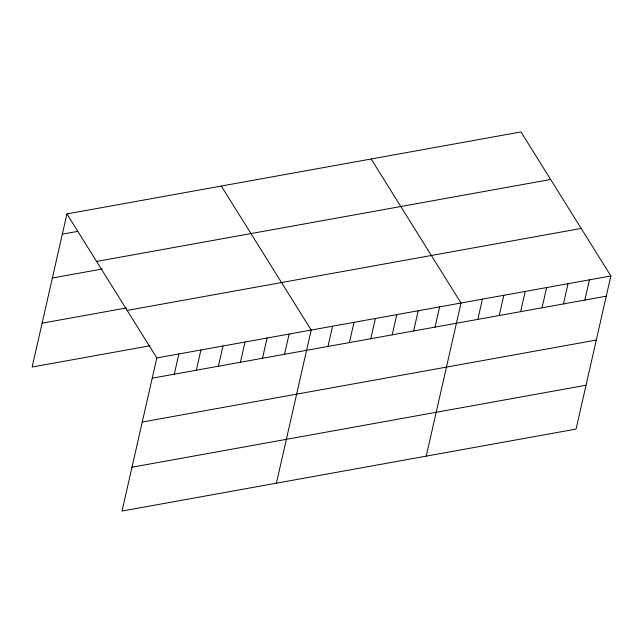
<?xml version="1.0" encoding="UTF-8"?>
<svg xmlns="http://www.w3.org/2000/svg" width="643" height="643" viewBox="0 0 643 643"><rect width="100%" height="100%" fill="white"/><g stroke="black" fill="none" stroke-linecap="round" stroke-linejoin="round"><path stroke-width="0.96" d="M66.936 213.918L156.82 357.942L122.025 511.064L576.064 429.082L610.85 275.968L520.975 131.936L66.936 213.918L32.15 367.032L150.084 345.741M174.269 374.194L178.867 353.963M196.324 370.215L200.921 349.985M218.379 366.229L222.976 345.998M240.434 362.25L245.031 342.02M262.489 358.272L267.078 338.033M284.536 354.285L289.133 334.055M276.402 483.19L311.188 330.076L221.313 186.044M327.994 346.44L332.592 326.21M349.398 342.574L353.996 322.344M370.802 338.708L375.399 318.478M392.206 334.842L396.803 314.612M413.61 330.984L418.207 310.746M435.022 327.118L439.611 306.888M426.229 456.136L461.015 303.022L371.14 158.99M477.829 319.386L482.427 299.156M499.233 315.52L503.831 295.29M520.637 311.654L525.235 291.424M542.041 307.796L546.638 287.558M563.445 303.93L568.042 283.7M584.849 300.064L589.446 279.834M62.339 234.148L77.682 231.376M96.595 261.444L550.633 179.469M52.38 278.001L102.237 268.999M42.116 323.18L126.486 307.949M127.153 310.416L581.192 228.434M156.82 357.942L610.85 275.968M152.222 378.18L606.253 296.198M142.256 422.033L596.294 340.051M131.992 467.212L586.022 385.229"/></g></svg>
